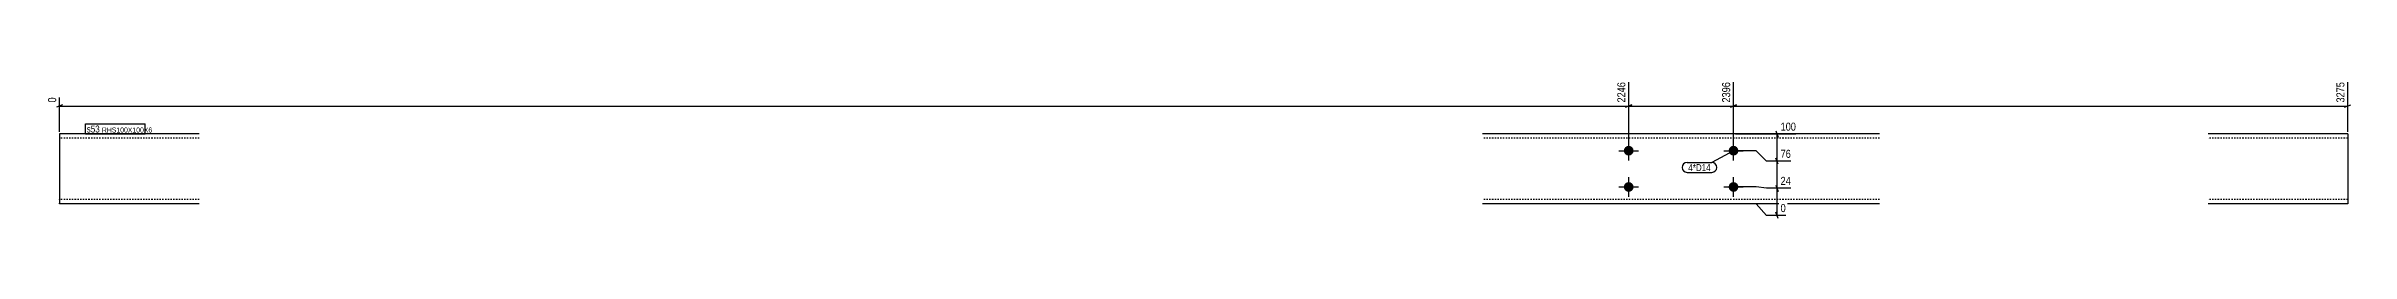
# Model space of a CAD drawing. Header units: millimetres. Extents: x 7 to 12596, y 9 to 207.
# Drawn here: x 7 to 3305, y 9 to 207 of the extents above; entities that cross this region are included whole.
import ezdxf

# ---------------------------------------------------------------- set-up
doc = ezdxf.new("R2010")
doc.units = ezdxf.units.MM
doc.linetypes.add('DXK_LINE_DOT2', pattern=[3.9198, 1.9599, -1.9599])
for name, color, linetype in [('MÅLSÆTNING', 7, 'Continuous'), ('STÅL', 7, 'Continuous'), ('TEKST', 7, 'Continuous')]:
    doc.layers.add(name, color=color, linetype=linetype)
doc.styles.add('Arial Narrow', font='ARIALN.TTF', dxfattribs={"height": 0.2})

msp = doc.modelspace()

# ---------------------------------------------------------------- hatches: boundary and pattern name
at = {"layer": 'STÅL', "linetype": 'Continuous'}
for points in [[(2271.6, 113.3, -1), (2271.6, 99.3, -1)], [(2421.6, 113.3, -1), (2421.6, 99.3, -1)], [(2271.6, 61.3, -1), (2271.6, 47.3, -1)], [(2421.6, 61.3, -1), (2421.6, 47.3, -1)]]:
    msp.add_hatch(color=3, dxfattribs=at).paths.add_polyline_path(points)

# ---------------------------------------------------------------- linework, layer by layer
at = {"layer": 'MÅLSÆTNING', "color": 7, "linetype": 'Continuous'}
for p, q in [((2271.6, 109.3), (2271.6, 204.7)), ((2271.6, 109.3), (2271.6, 204.7)), ((2421.6, 109.3), (2421.6, 204.7)), ((2421.6, 109.3), (2421.6, 204.7)), ((3300.7, 133.3), (3300.7, 204.7)), ((30.3, 172.1), (21.3, 168.5)), ((25.8, 133.3), (25.8, 182.7)), ((25.8, 170.3), (2271.6, 170.3)), ((2276.1, 172.1), (2267.1, 168.5)), ((2267.1, 168.5), (2276.1, 172.1)), ((2271.6, 170.3), (2421.6, 170.3)), ((2426.1, 172.1), (2417.1, 168.5)), ((2417.1, 168.5), (2426.1, 172.1)), ((2421.6, 170.3), (3300.7, 170.3)), ((3296.2, 168.5), (3305.2, 172.1)), ((2482.1, 134.8), (2485.7, 125.8)), ((2424.6, 130.3), (2510.9, 130.3)), ((2453.9, 106.3), (2424.6, 106.3)), ((2453.9, 106.3), (2424.6, 106.3)), ((2468.9, 91.3), (2453.9, 106.3)), ((2468.9, 91.3), (2453.9, 106.3)), ((2483.9, 91.3), (2483.9, 130.3)), ((2503.6, 91.3), (2468.9, 91.3)), ((2503.6, 91.3), (2468.9, 91.3)), ((2485.7, 86.8), (2482.1, 95.8)), ((2485.7, 86.8), (2482.1, 95.8)), ((2483.9, 52.5), (2483.9, 91.3)), ((2453.9, 54.3), (2424.6, 54.3)), ((2453.9, 54.3), (2424.6, 54.3)), ((2468.9, 52.5), (2453.9, 54.3)), ((2468.9, 52.5), (2453.9, 54.3)), ((2503.6, 52.5), (2468.9, 52.5)), ((2503.6, 52.5), (2468.9, 52.5)), ((2482.1, 57), (2485.7, 48)), ((2482.1, 57), (2485.7, 48)), ((2483.9, 13.5), (2483.9, 52.5)), ((2453.9, 30.3), (2424.6, 30.3)), ((2468.9, 13.5), (2453.9, 30.3)), ((2496.3, 13.5), (2468.9, 13.5)), ((2485.7, 9), (2482.1, 18))]:
    msp.add_line(p, q, dxfattribs=at)
at = {"layer": 'STÅL', "color": 2, "linetype": 'Continuous'}
for p, q in [((225.8, 130.3), (25.8, 130.3)), ((25.8, 130.3), (25.8, 31.2)), ((2630.6, 130.3), (2062.6, 130.3)), ((3300.7, 130.3), (3100.7, 130.3)), ((3300.7, 130.3), (3300.7, 30.3)), ((25.8, 30.3), (25.8, 31.2)), ((225.8, 30.3), (25.8, 30.3)), ((2630.6, 30.3), (2062.6, 30.3)), ((3300.7, 30.3), (3100.7, 30.3))]:
    msp.add_line(p, q, dxfattribs=at)
at = {"layer": 'STÅL', "color": 7, "linetype": 'DXK_LINE_DOT2'}
for p, q in [((225.8, 124.3), (25.8, 124.3)), ((2630.6, 124.3), (2062.6, 124.3)), ((3300.7, 124.3), (3100.7, 124.3)), ((25.8, 36.3), (25.8, 36.8)), ((225.8, 36.3), (25.8, 36.3)), ((2630.6, 36.3), (2062.6, 36.3)), ((3300.7, 36.3), (3100.7, 36.3)), ((3300.7, 36.3), (3300.7, 36.8))]:
    msp.add_line(p, q, dxfattribs=at)
at = {"layer": 'STÅL', "color": 3, "linetype": 'Continuous'}
for p, q in [((2257.6, 106.3), (2285.6, 106.3)), ((2271.6, 92.3), (2271.6, 120.3)), ((2407.6, 106.3), (2435.6, 106.3)), ((2421.6, 92.3), (2421.6, 120.3)), ((2271.6, 40.3), (2271.6, 68.3)), ((2421.6, 40.3), (2421.6, 68.3)), ((2257.6, 54.3), (2285.6, 54.3)), ((2407.6, 54.3), (2435.6, 54.3))]:
    msp.add_line(p, q, dxfattribs=at)

# ---------------------------------------------------------------- wipeouts: each hides what was drawn before it
at = {"color": 0}
msp.add_wipeout([(2388.8, 77), (2388.8, 87.5), (2356.9, 87.5), (2356.9, 77)], dxfattribs=at).dxf.layer = 'TEKST'

# ---------------------------------------------------------------- next in the draw order: wipeouts: each hides what was drawn before it
at = {"color": 0, "linetype": 'Continuous'}
for points in [[(2269.2, 207), (2252.4, 207), (2252.4, 173), (2269.2, 173)], [(2419.2, 207), (2402.4, 207), (2402.4, 173), (2419.2, 173)], [(3298.3, 207), (3281.5, 207), (3281.5, 173), (3298.3, 173)], [(23.4, 185.1), (6.6, 185.1), (6.6, 173), (23.4, 173)], [(2513.3, 132.7), (2513.3, 149.5), (2486.6, 149.5), (2486.6, 132.7)], [(2506, 93.7), (2506, 110.5), (2486.6, 110.5), (2486.6, 93.7)], [(2506, 54.9), (2506, 71.7), (2486.6, 71.7), (2486.6, 54.9)], [(2498.7, 15.9), (2498.7, 32.7), (2486.6, 32.7), (2486.6, 15.9)]]:
    msp.add_wipeout(points, dxfattribs=at).dxf.layer = 'MÅLSÆTNING'
at = {"color": 0}
for points in [[(83.3, 132.4), (83.3, 142.9), (64.8, 142.9), (64.8, 132.4)], [(2388.8, 77), (2388.8, 87.5), (2356.9, 87.5), (2356.9, 77)]]:
    msp.add_wipeout(points, dxfattribs=at).dxf.layer = 'TEKST'

# ---------------------------------------------------------------- next in the draw order: linework, layer by layer
at = {"layer": 'TEKST', "color": 7, "linetype": 'Continuous'}
for p, q in [((2421.6, 106.3), (2390.6, 89.3)), ((2355.1, 89.3), (2390.6, 89.3)), ((2355.1, 75.2), (2390.6, 75.2))]:
    msp.add_line(p, q, dxfattribs=at)
for centre, start, end in [((2355.1, 82.3), 90, 270), ((2390.6, 82.3), 270, 90)]:
    msp.add_arc(centre, 7.05, start, end, dxfattribs=at)

# ---------------------------------------------------------------- next in the draw order: texts
at = {"layer": 'MÅLSÆTNING', "color": 3, "linetype": 'Continuous', "style": 'Arial Narrow'}
for s, height, p in [('2246', 11.45, (2266.8, 175.4)), ('2396', 11.45, (2416.8, 175.4)), ('3275', 11.45, (3295.9, 175.4)), ('0', 11.5, (21, 175.4))]:
    msp.add_text(s, height=height, rotation=90.0002, dxfattribs=at).set_placement(p)
for s, height, p in [('100', 11.45, (2489, 135.1)), ('76', 11.45, (2489, 96.1)), ('24', 11.45, (2489, 57.3)), ('0', 11.5, (2489, 18.3))]:
    msp.add_text(s, height=height, dxfattribs=at).set_placement(p)
at = {"layer": 'TEKST', "color": 3, "style": 'Arial Narrow'}
msp.add_text('4*D14', height=10.02, dxfattribs=at).set_placement((2356.9, 77))

# ---------------------------------------------------------------- next in the draw order: wipeouts: each hides what was drawn before it
at = {"color": 0}
msp.add_wipeout([(83.3, 132.4), (83.3, 142.9), (64.8, 142.9), (64.8, 132.4)], dxfattribs=at).dxf.layer = 'TEKST'

# ---------------------------------------------------------------- next in the draw order: linework, layer by layer
at = {"layer": 'TEKST', "color": 7, "linetype": 'Continuous'}
msp.add_line((63, 130.6), (63, 144.7), dxfattribs=at)

# ---------------------------------------------------------------- next in the draw order: wipeouts: each hides what was drawn before it
at = {"color": 0}
msp.add_wipeout([(146.8, 132.4), (146.8, 139.9), (86.5, 139.9), (86.5, 132.4)], dxfattribs=at).dxf.layer = 'TEKST'

# ---------------------------------------------------------------- next in the draw order: wipeouts: each hides what was drawn before it
msp.add_wipeout([(146.8, 132.4), (146.8, 139.9), (86.5, 139.9), (86.5, 132.4)], dxfattribs=at).dxf.layer = 'TEKST'

# ---------------------------------------------------------------- next in the draw order: linework, layer by layer
at = {"layer": 'TEKST', "color": 7, "linetype": 'Continuous'}
for p, q in [((63, 144.7), (148.6, 144.7)), ((148.6, 130.6), (148.6, 144.7)), ((63, 130.6), (148.6, 130.6))]:
    msp.add_line(p, q, dxfattribs=at)

# ---------------------------------------------------------------- next in the draw order: texts
at = {"layer": 'TEKST', "color": 3, "style": 'Arial Narrow'}
for s, height, p in [('s53', 10.02, (64.8, 132.4)), ('RHS100X100X6', 7.158, (86.5, 132.4))]:
    msp.add_text(s, height=height, dxfattribs=at).set_placement(p)

doc.saveas('drawing.dxf')
